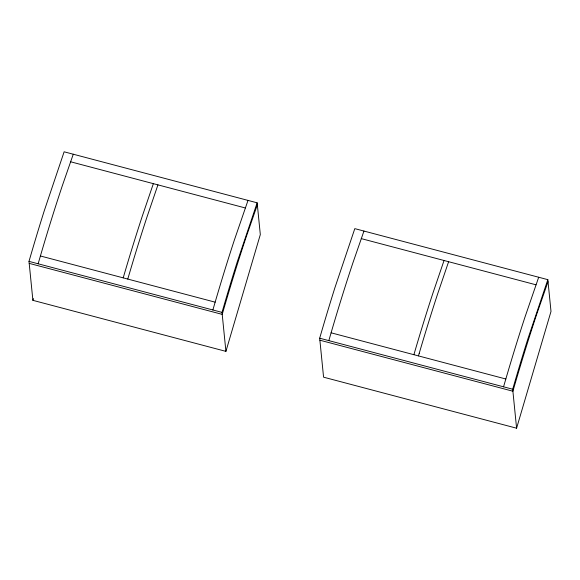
<?xml version="1.0" encoding="UTF-8"?>
<svg xmlns="http://www.w3.org/2000/svg" width="580" height="580" viewBox="0 0 580 580"><rect width="100%" height="100%" fill="white"/><g stroke="black" fill="none" stroke-linecap="round" stroke-linejoin="round"><path stroke-width="0.87" d="M38.142 263.784L41.173 253.366A258.049 26.462 -75.2 0 1 62.292 185.817L73.269 154.215M123.214 277.856L123.968 275.254A257.563 26.419 -75.2 0 1 142.296 216.137L153.359 183.657M127.781 279.067L128.543 276.464A257.563 26.419 -75.2 0 1 146.87 217.348L157.934 184.868M212.874 309.974L215.912 299.555A257.563 26.419 -75.2 0 1 234.233 240.439L248.008 200.405M328.824 340.619L331.854 330.208A258.049 26.462 -75.2 0 1 352.974 262.66L363.95 231.05M413.895 354.699L414.649 352.096A257.563 26.419 -75.2 0 1 432.977 292.973L444.041 260.5M418.463 355.902L419.224 353.3M503.556 386.809L506.594 376.398A257.563 26.419 -75.2 0 1 524.914 317.282L538.689 277.24M32.893 300.339L29 261.37A256.701 26.325 -75.2 0 1 44.254 210.794L64.126 151.8L257.15 202.819L260.318 234.581L225.91 351.364L32.893 300.339L33.401 298.613M516.591 428.2L551 311.424L547.832 279.661L354.808 228.636L334.906 287.724A256.396 26.296 -75.2 0 0 319.681 338.205L323.575 377.181L516.591 428.2L512.698 389.231A256.701 26.325 -75.2 0 1 527.952 338.655L547.832 279.661M448.615 261.703L437.552 294.176A257.563 26.419 -75.2 0 0 419.224 353.3M257.15 202.819L237.271 261.812A256.701 26.325 -75.2 0 0 222.017 312.388L225.91 351.364M257.346 204.82L246.369 236.423A257.803 26.441 -75.2 0 0 222.22 314.382L29.203 263.371M548.027 281.662L537.051 313.258A257.803 26.441 -75.2 0 0 512.901 391.224L319.885 340.206M70.564 161.769L245.296 207.959M361.246 238.612L535.978 284.802M40.412 255.976L215.151 302.165M331.1 332.811L505.833 379.001M29 261.37L222.017 312.388M319.681 338.205L512.698 389.231"/></g></svg>
